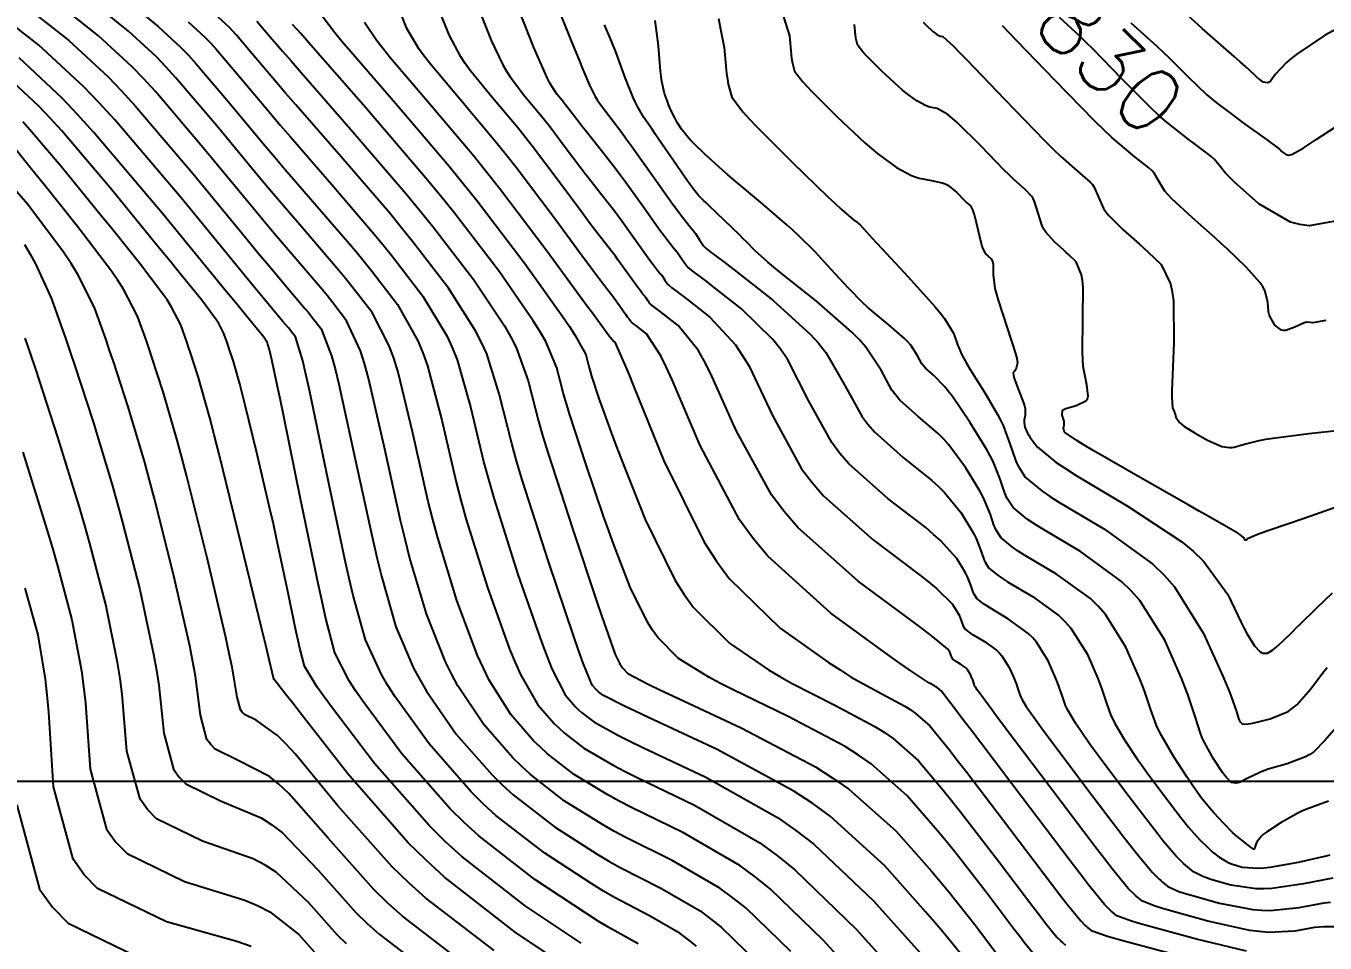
# Model space of a CAD drawing. Header units: metres. Extents: x 837117 to 838479, y 1189012 to 1191015.
# Drawn here: x 838045.2 to 838122.7, y 1189044.2 to 1189099 of the extents above; entities that cross this region are included whole.
import ezdxf

# ---------------------------------------------------------------- set-up
doc = ezdxf.new("R2010")
doc.units = ezdxf.units.M
doc.header["$LTSCALE"] = 0.3
for name, color, linetype in [('COTAS 10', 1, 'Continuous'), ('COTAS INT', 252, 'Continuous'), ('MARCO IMP', 130, 'Continuous')]:
    doc.layers.add(name, color=color, linetype=linetype)
doc.styles.get("Standard").update_dxf_attribs({"font": 'simplex.shx'})

msp = doc.modelspace()

# ---------------------------------------------------------------- linework, layer by layer
at = {"layer": 'COTAS 10'}
for points in [[(838095.382, 1189041.51), (838092.749, 1189044.392), (838089.578, 1189047.469), (838088.677, 1189048.193), (838087.766, 1189048.862), (838084.392, 1189050.814), (838081.299, 1189052.316), (838080.566, 1189052.7), (838079.886, 1189053.07), (838077.872, 1189054.295), (838076.278, 1189055.534), (838075.862, 1189055.914), (838075.457, 1189056.309), (838074.088, 1189057.872), (838072.808, 1189059.928), (838072.459, 1189060.635), (838072.113, 1189061.401), (838070.883, 1189064.666), (838069.741, 1189068.423), (838069.451, 1189069.5), (838069.171, 1189070.592), (838068.255, 1189074.666), (838067.367, 1189078.311), (838067.106, 1189079.132), (838066.838, 1189079.871), (838065.815, 1189081.86), (838064.616, 1189083.419), (838064.237, 1189083.888), (838063.838, 1189084.372), (838062.227, 1189086.254), (838060.295, 1189088.497), (838059.694, 1189089.21), (838059.064, 1189089.962), (838056.548, 1189093.009), (838054.094, 1189095.886), (838053.503, 1189096.531), (838052.951, 1189097.111), (838051.274, 1189098.656), (838049.646, 1189099.961)], [(838072.189, 1189099.95), (838072.951, 1189098.062), (838073.629, 1189096.636), (838073.837, 1189096.273), (838074.055, 1189095.925), (838074.918, 1189094.783), (838075.851, 1189093.678), (838076.113, 1189093.352), (838076.377, 1189093.018), (838077.343, 1189091.739), (838078.271, 1189090.49), (838078.511, 1189090.174), (838078.743, 1189089.871), (838079.52, 1189088.887), (838080.276, 1189087.92), (838080.495, 1189087.629), (838080.718, 1189087.327), (838081.56, 1189086.151), (838082.294, 1189085.115), (838082.449, 1189084.902), (838082.582, 1189084.721), (838082.891, 1189084.332), (838083.056, 1189084.14), (838083.099, 1189084.083), (838083.141, 1189084.025), (838083.282, 1189083.8), (838083.429, 1189083.586), (838083.474, 1189083.534), (838083.52, 1189083.485), (838083.705, 1189083.337), (838084.172, 1189082.992), (838084.397, 1189082.819), (838084.663, 1189082.613), (838085.969, 1189081.588), (838087.502, 1189079.931), (838087.911, 1189079.326), (838088.312, 1189078.658), (838089.708, 1189075.717), (838091.452, 1189072.538), (838092.073, 1189071.72), (838092.755, 1189070.928), (838095.717, 1189068.295), (838098.482, 1189066.215), (838099.039, 1189065.772), (838099.505, 1189065.388), (838100.438, 1189064.483), (838100.727, 1189064.009), (838100.789, 1189063.897), (838100.842, 1189063.794), (838100.964, 1189063.489), (838101.041, 1189063.26), (838101.065, 1189063.205), (838101.09, 1189063.152), (838101.191, 1189062.992), (838101.438, 1189062.791), (838101.554, 1189062.712), (838101.692, 1189062.624), (838102.367, 1189062.223), (838103.087, 1189061.702), (838103.253, 1189061.539), (838103.406, 1189061.366), (838103.84, 1189060.673), (838104.13, 1189060.013), (838104.191, 1189059.862), (838104.244, 1189059.725), (838104.369, 1189059.342), (838104.487, 1189059.011), (838104.536, 1189058.906), (838104.593, 1189058.795), (838104.856, 1189058.348), (838105.607, 1189057.292), (838105.972, 1189056.797), (838106.404, 1189056.215), (838108.529, 1189053.384), (838110.678, 1189050.56), (838111.126, 1189049.983), (838111.51, 1189049.494), (838112.364, 1189048.467), (838112.774, 1189048.061), (838112.879, 1189047.965), (838112.979, 1189047.875), (838113.31, 1189047.607), (838113.966, 1189047.318), (838114.272, 1189047.215), (838114.631, 1189047.102), (838116.379, 1189046.61), (838118.386, 1189046.233), (838118.91, 1189046.192), (838119.419, 1189046.178), (838121.14, 1189046.358), (838122.637, 1189046.626), (838123.006, 1189046.668)], [(838086.494, 1189099.41), (838086.638, 1189098.681), (838086.835, 1189097.682), (838086.977, 1189096.122), (838087.024, 1189095.781), (838087.073, 1189095.479), (838087.279, 1189094.714), (838087.968, 1189093.81), (838088.323, 1189093.419), (838088.749, 1189092.969), (838090.879, 1189090.837), (838093.019, 1189088.773), (838093.45, 1189088.364), (838093.812, 1189088.027), (838094.539, 1189087.397), (838094.795, 1189087.217), (838094.861, 1189087.163), (838094.924, 1189087.107), (838095.133, 1189086.888), (838095.662, 1189086.302), (838095.927, 1189086.014), (838096.244, 1189085.672), (838097.817, 1189083.982), (838099.392, 1189082.222), (838099.71, 1189081.837), (838099.977, 1189081.495), (838100.513, 1189080.625), (838100.709, 1189080.08), (838100.761, 1189079.942), (838100.812, 1189079.81), (838100.988, 1189079.381), (838101.301, 1189078.794), (838101.439, 1189078.561), (838101.6, 1189078.299), (838102.363, 1189077.1), (838103.148, 1189075.78), (838103.322, 1189075.441), (838103.476, 1189075.114), (838103.878, 1189074.029), (838104.187, 1189073.109), (838104.283, 1189072.886), (838104.385, 1189072.676), (838104.79, 1189072.033), (838105.78, 1189071.221), (838106.25, 1189070.906), (838106.805, 1189070.55), (838109.516, 1189068.938), (838112.411, 1189066.846), (838113.082, 1189066.187), (838113.696, 1189065.494), (838115.442, 1189062.707), (838116.577, 1189060.169), (838116.806, 1189059.634), (838116.998, 1189059.172), (838117.384, 1189058.108), (838117.528, 1189057.624), (838117.568, 1189057.527), (838117.608, 1189057.447), (838117.752, 1189057.291), (838118.094, 1189057.309), (838118.258, 1189057.338), (838118.452, 1189057.377), (838119.406, 1189057.604), (838120.479, 1189058.058), (838120.748, 1189058.241), (838121.006, 1189058.447), (838121.837, 1189059.398), (838122.597, 1189060.422), (838122.809, 1189060.674)], [(838123.854, 1189087.415), (838121.74, 1189087.041), (838121.18, 1189087.106), (838120.631, 1189087.244), (838118.741, 1189088.353), (838117.271, 1189089.67), (838116.987, 1189089.941), (838116.755, 1189090.17), (838116.363, 1189090.656), (838116.065, 1189091.017), (838115.893, 1189091.167), (838115.683, 1189091.339), (838114.71, 1189092.062), (838114.603, 1189092.14), (838113.169, 1189093.278), (838112.736, 1189093.663), (838112.288, 1189094.078), (838110.538, 1189095.826), (838108.846, 1189097.568), (838108.434, 1189097.979), (838108.046, 1189098.359), (838106.849, 1189099.472)], [(838105.27, 1189043.609), (838104.735, 1189044.275), (838104.463, 1189044.626), (838104.138, 1189045.051), (838102.516, 1189047.189), (838100.587, 1189049.671), (838100.067, 1189050.313), (838099.554, 1189050.934), (838097.752, 1189053.014), (838095.591, 1189054.927), (838094.851, 1189055.444), (838094.049, 1189055.954), (838090.643, 1189057.752), (838087.325, 1189059.355), (838086.579, 1189059.744), (838085.909, 1189060.108), (838084.113, 1189061.222), (838082.875, 1189062.458), (838082.556, 1189062.898), (838082.248, 1189063.381), (838081.222, 1189065.479), (838080.233, 1189068.051), (838079.948, 1189068.833), (838079.657, 1189069.644), (838078.568, 1189072.825), (838077.622, 1189075.76), (838077.422, 1189076.416), (838077.249, 1189077.005), (838076.847, 1189078.568), (838076.183, 1189080.128), (838075.844, 1189080.715), (838075.439, 1189081.369), (838073.416, 1189084.291), (838070.674, 1189087.861), (838069.816, 1189088.924), (838068.914, 1189090.02), (838065.298, 1189094.245), (838062.161, 1189097.819), (838061.561, 1189098.504), (838061.078, 1189099.057)], [(838078.288, 1189044.218), (838074.949, 1189046.457), (838071.165, 1189049.399), (838070.178, 1189050.3), (838069.217, 1189051.24), (838065.968, 1189054.949), (838063.453, 1189058.247), (838062.956, 1189058.928), (838062.546, 1189059.509), (838061.783, 1189060.765), (838061.506, 1189061.826), (838061.402, 1189062.284), (838061.285, 1189062.813), (838060.765, 1189065.312), (838060.121, 1189068.368), (838059.926, 1189069.248), (838059.725, 1189070.141), (838058.94, 1189073.488), (838058.22, 1189076.417), (838058.06, 1189077.047), (838057.917, 1189077.599), (838057.54, 1189078.94), (838057.292, 1189079.701), (838057.229, 1189079.887), (838057.169, 1189080.063), (838056.976, 1189080.609), (838056.665, 1189081.203), (838056.532, 1189081.409), (838056.378, 1189081.633), (838055.65, 1189082.592), (838054.303, 1189084.256), (838053.759, 1189084.925), (838053.14, 1189085.684), (838050.286, 1189089.178), (838047.303, 1189092.694), (838046.603, 1189093.468), (838045.958, 1189094.154), (838044.082, 1189095.91)], [(838064.289, 1189044.196), (838063.758, 1189044.705), (838062.026, 1189046.655), (838060.089, 1189048.458), (838059.429, 1189048.873), (838058.716, 1189049.252), (838055.691, 1189050.321), (838052.948, 1189051.65), (838052.412, 1189052.194), (838051.972, 1189052.815), (838051.19, 1189055.691), (838050.904, 1189059.084), (838050.778, 1189060.03), (838050.631, 1189060.979), (838049.928, 1189064.429), (838048.981, 1189068.073), (838048.68, 1189069.144), (838048.362, 1189070.242), (838047.074, 1189074.429), (838045.768, 1189078.429), (838045.439, 1189079.408), (838045.125, 1189080.331)]]:
    msp.add_lwpolyline(points, dxfattribs=at)
at = {"layer": 'COTAS INT'}
for points in [[(838051.611, 1189100.102), (838053.062, 1189098.931), (838054.395, 1189097.703), (838054.835, 1189097.242), (838055.305, 1189096.729), (838057.255, 1189094.442), (838059.415, 1189091.838), (838060.016, 1189091.125), (838060.619, 1189090.417), (838062.809, 1189087.889), (838064.841, 1189085.515), (838065.345, 1189084.904), (838065.823, 1189084.313), (838067.335, 1189082.346), (838068.558, 1189080.17), (838068.853, 1189079.448), (838069.13, 1189078.674), (838069.973, 1189075.447), (838070.83, 1189071.744), (838071.116, 1189070.67), (838071.422, 1189069.575), (838072.702, 1189065.447), (838074.026, 1189061.78), (838074.359, 1189060.976), (838074.679, 1189060.264), (838075.712, 1189058.457), (838076.705, 1189057.323), (838076.999, 1189057.036), (838077.3, 1189056.761), (838078.457, 1189055.862), (838080.205, 1189054.841), (838080.88, 1189054.488), (838081.638, 1189054.105), (838085.064, 1189052.469), (838088.954, 1189050.218), (838090.005, 1189049.447), (838091.044, 1189048.612), (838094.699, 1189045.064), (838097.609, 1189041.849)], [(838076.827, 1189100.234), (838077.676, 1189098.124), (838078.211, 1189096.816), (838078.336, 1189096.511), (838078.452, 1189096.231), (838078.79, 1189095.423), (838079.132, 1189094.752), (838079.251, 1189094.558), (838079.381, 1189094.36), (838079.937, 1189093.613), (838080.716, 1189092.596), (838080.987, 1189092.227), (838081.282, 1189091.82), (838082.547, 1189090.037), (838083.743, 1189088.347), (838083.996, 1189088), (838084.214, 1189087.704), (838084.718, 1189087.069), (838084.987, 1189086.756), (838085.057, 1189086.663), (838085.125, 1189086.568), (838085.357, 1189086.201), (838085.596, 1189085.851), (838085.669, 1189085.767), (838085.745, 1189085.688), (838086.046, 1189085.446), (838086.808, 1189084.883), (838087.175, 1189084.601), (838087.609, 1189084.264), (838089.741, 1189082.591), (838091.964, 1189080.578), (838092.456, 1189080.026), (838092.893, 1189079.477), (838094.028, 1189077.515), (838095.04, 1189075.67), (838095.4, 1189075.195), (838095.796, 1189074.736), (838097.515, 1189073.208), (838099.228, 1189071.833), (838099.62, 1189071.47), (838099.977, 1189071.115), (838100.967, 1189069.899), (838101.607, 1189068.855), (838101.742, 1189068.607), (838101.859, 1189068.379), (838102.13, 1189067.705), (838102.299, 1189067.2), (838102.352, 1189067.077), (838102.408, 1189066.962), (838102.631, 1189066.609), (838103.175, 1189066.163), (838103.433, 1189065.989), (838103.738, 1189065.794), (838105.226, 1189064.909), (838106.816, 1189063.76), (838107.185, 1189063.398), (838107.522, 1189063.018), (838108.481, 1189061.487), (838109.12, 1189060.03), (838109.255, 1189059.696), (838109.373, 1189059.392), (838109.648, 1189058.547), (838109.91, 1189057.816), (838110.018, 1189057.584), (838110.143, 1189057.34), (838110.724, 1189056.351), (838111.498, 1189055.193), (838111.744, 1189054.842), (838112.004, 1189054.477), (838113.057, 1189053.049), (838114.081, 1189051.723), (838114.322, 1189051.422), (838114.546, 1189051.15), (838115.201, 1189050.41), (838115.706, 1189049.911), (838115.834, 1189049.793), (838115.958, 1189049.682), (838116.364, 1189049.353), (838116.803, 1189049.095), (838116.948, 1189049.03), (838117.102, 1189048.967), (838117.742, 1189048.763), (838118.687, 1189048.696), (838119.033, 1189048.72), (838119.417, 1189048.763), (838121.109, 1189049.069), (838122.666, 1189049.421), (838122.965, 1189049.492)], [(838125.152, 1189099.741), (838122.662, 1189098.392), (838121.011, 1189097.272), (838120.669, 1189097.011), (838120.376, 1189096.772), (838119.733, 1189096.083), (838119.427, 1189095.677), (838119.347, 1189095.614), (838119.268, 1189095.574), (838119.002, 1189095.611), (838118.771, 1189095.784), (838118.715, 1189095.829), (838118.663, 1189095.873), (838118.503, 1189096.024), (838117.937, 1189096.54), (838117.629, 1189096.814), (838117.255, 1189097.146), (838115.358, 1189098.817), (838113.354, 1189100.638)], [(838085.181, 1189044.04), (838084.694, 1189044.432), (838084.201, 1189044.794), (838082.376, 1189045.85), (838080.284, 1189046.947), (838079.623, 1189047.335), (838078.927, 1189047.759), (838076.118, 1189049.592), (838073.21, 1189051.853), (838072.452, 1189052.546), (838071.713, 1189053.268), (838069.216, 1189056.118), (838067.195, 1189058.92), (838066.757, 1189059.611), (838066.373, 1189060.266), (838065.423, 1189062.325), (838064.699, 1189064.967), (838064.456, 1189065.988), (838064.195, 1189067.135), (838063.099, 1189072.325), (838062.077, 1189077.221), (838061.862, 1189078.182), (838061.677, 1189078.972), (838061.254, 1189080.401), (838060.996, 1189080.738), (838060.914, 1189080.839), (838060.828, 1189080.943), (838060.48, 1189081.349), (838059.323, 1189082.738), (838058.727, 1189083.463), (838058.01, 1189084.335), (838054.426, 1189088.711), (838050.464, 1189093.357), (838049.51, 1189094.399), (838048.617, 1189095.334), (838045.91, 1189097.83), (838043.998, 1189099.33)], [(838045.88, 1189099.541), (838047.698, 1189098.105), (838050.062, 1189095.926), (838050.841, 1189095.109), (838051.674, 1189094.2), (838055.133, 1189090.144), (838058.361, 1189086.21), (838059.049, 1189085.378), (838059.647, 1189084.658), (838061.062, 1189082.984), (838061.831, 1189082.086), (838062.022, 1189081.855), (838062.202, 1189081.632), (838062.774, 1189080.887), (838063.397, 1189079.271), (838063.61, 1189078.498), (838063.84, 1189077.584), (838064.818, 1189073.106), (838065.854, 1189068.287), (838066.121, 1189067.159), (838066.38, 1189066.119), (838067.243, 1189063.106), (838068.286, 1189060.644), (838068.658, 1189059.952), (838069.066, 1189059.256), (838070.84, 1189056.703), (838072.961, 1189054.282), (838073.588, 1189053.668), (838074.233, 1189053.08), (838076.703, 1189051.16), (838079.247, 1189049.529), (838079.938, 1189049.123), (838080.623, 1189048.737), (838083.048, 1189047.505), (838085.389, 1189046.15), (838086.021, 1189045.686), (838086.647, 1189045.183), (838088.847, 1189043.048)], [(838090.798, 1189043.72), (838088.112, 1189046.326), (838087.349, 1189046.94), (838086.577, 1189047.506), (838083.72, 1189049.16), (838080.961, 1189050.526), (838080.252, 1189050.911), (838079.566, 1189051.3), (838077.287, 1189052.727), (838075.255, 1189054.307), (838074.725, 1189054.791), (838074.209, 1189055.296), (838072.464, 1189057.287), (838070.937, 1189059.592), (838070.558, 1189060.293), (838070.199, 1189061.023), (838069.063, 1189063.886), (838068.06, 1189067.271), (838067.786, 1189068.329), (838067.513, 1189069.44), (838066.536, 1189073.886), (838065.604, 1189077.947), (838065.358, 1189078.815), (838065.117, 1189079.571), (838064.295, 1189081.373), (838063.409, 1189082.525), (838063.129, 1189082.871), (838062.834, 1189083.229), (838061.644, 1189084.619), (838059.971, 1189086.577), (838059.371, 1189087.294), (838058.712, 1189088.086), (838055.841, 1189091.576), (838052.884, 1189095.043), (838052.172, 1189095.82), (838051.506, 1189096.518), (838049.486, 1189098.381), (838047.763, 1189099.751)], [(838101.162, 1189043.319), (838099.879, 1189044.898), (838099.392, 1189045.468), (838098.848, 1189046.095), (838096.408, 1189048.837), (838093.163, 1189051.797), (838092.112, 1189052.562), (838090.995, 1189053.303), (838086.408, 1189055.779), (838082.315, 1189057.684), (838081.508, 1189058.065), (838080.844, 1189058.382), (838079.626, 1189058.997), (838079.346, 1189059.215), (838079.272, 1189059.282), (838079.201, 1189059.351), (838078.961, 1189059.626), (838078.42, 1189060.936), (838078.16, 1189061.658), (838077.853, 1189062.537), (838076.342, 1189067.007), (838074.784, 1189071.88), (838074.445, 1189073.011), (838074.148, 1189074.048), (838073.41, 1189077.007), (838072.656, 1189079.401), (838072.349, 1189080.081), (838071.998, 1189080.769), (838070.375, 1189083.318), (838068.236, 1189086.101), (838067.56, 1189086.937), (838066.848, 1189087.802), (838063.973, 1189091.158), (838061.267, 1189094.256), (838060.661, 1189094.957), (838060.117, 1189095.589), (838058.67, 1189097.307), (838057.725, 1189098.415), (838057.497, 1189098.664), (838057.284, 1189098.887), (838056.638, 1189099.482)], [(838062.833, 1189099.576), (838063.588, 1189098.573), (838064.017, 1189098.058), (838064.54, 1189097.44), (838067.222, 1189094.353), (838070.414, 1189090.598), (838071.259, 1189089.559), (838072.087, 1189088.521), (838074.936, 1189084.777), (838077.159, 1189081.668), (838077.592, 1189081.031), (838077.946, 1189080.491), (838078.565, 1189079.348), (838078.748, 1189078.637), (838078.827, 1189078.369), (838078.918, 1189078.071), (838079.348, 1189076.735), (838080.084, 1189074.692), (838080.367, 1189073.947), (838080.685, 1189073.125), (838082.121, 1189069.508), (838083.901, 1189065.866), (838084.436, 1189065.029), (838084.989, 1189064.265), (838087.137, 1189062.121), (838089.483, 1189060.544), (838090.16, 1189060.136), (838090.85, 1189059.742), (838093.44, 1189058.424), (838095.828, 1189057.164), (838096.39, 1189056.806), (838096.909, 1189056.444), (838098.424, 1189055.103), (838099.906, 1189053.354), (838100.404, 1189052.735), (838100.941, 1189052.058), (838103.194, 1189049.124), (838105.251, 1189046.41), (838105.664, 1189045.872), (838106.009, 1189045.425), (838106.689, 1189044.581), (838106.911, 1189044.361), (838106.968, 1189044.309), (838107.022, 1189044.261), (838107.201, 1189044.116)], [(838118.004, 1189043.752), (838115.017, 1189044.458), (838112.161, 1189045.237), (838111.595, 1189045.4), (838111.128, 1189045.541), (838110.255, 1189045.861), (838110.001, 1189046.068), (838109.923, 1189046.137), (838109.843, 1189046.211), (838109.526, 1189046.524), (838108.558, 1189047.726), (838108.067, 1189048.362), (838107.479, 1189049.13), (838104.548, 1189052.994), (838101.648, 1189056.83), (838101.079, 1189057.58), (838100.612, 1189058.193), (838099.768, 1189059.279), (838099.545, 1189059.477), (838099.469, 1189059.53), (838099.386, 1189059.583), (838099.035, 1189059.768), (838097.899, 1189060.515), (838097.322, 1189060.922), (838096.631, 1189061.415), (838093.186, 1189063.919), (838089.442, 1189067.32), (838088.563, 1189068.379), (838087.751, 1189069.488), (838085.388, 1189073.919), (838083.732, 1189077.839), (838083.365, 1189078.626), (838083.04, 1189079.284), (838082.197, 1189080.584), (838081.716, 1189080.962), (838081.618, 1189081.038), (838081.536, 1189081.101), (838081.364, 1189081.228), (838081.296, 1189081.283), (838081.279, 1189081.301), (838081.262, 1189081.32), (838081.208, 1189081.399), (838081.156, 1189081.481), (838081.141, 1189081.503), (838081.125, 1189081.524), (838081.064, 1189081.594), (838080.951, 1189081.738), (838080.901, 1189081.804), (838080.844, 1189081.883), (838080.574, 1189082.264), (838080.264, 1189082.697), (838080.182, 1189082.808), (838080.101, 1189082.915), (838079.823, 1189083.271), (838079.17, 1189084.136), (838078.852, 1189084.564), (838078.476, 1189085.074), (838076.624, 1189087.596), (838074.411, 1189090.524), (838073.807, 1189091.29), (838073.207, 1189092.036), (838071.07, 1189094.568), (838069.298, 1189096.683), (838068.927, 1189097.166), (838068.608, 1189097.604), (838067.892, 1189098.819), (838067.428, 1189099.97)], [(838123.455, 1189045.193), (838122.608, 1189045.206), (838122.337, 1189045.185), (838122.051, 1189045.152), (838120.886, 1189044.944), (838119.32, 1189044.864), (838118.78, 1189044.913), (838118.195, 1189044.992), (838115.698, 1189045.534), (838113.396, 1189046.169), (838112.934, 1189046.308), (838112.547, 1189046.43), (838111.783, 1189046.734), (838111.49, 1189046.971), (838111.401, 1189047.051), (838111.308, 1189047.136), (838110.945, 1189047.495), (838109.992, 1189048.666), (838109.528, 1189049.263), (838108.977, 1189049.979), (838106.265, 1189053.552), (838103.604, 1189057.084), (838103.086, 1189057.775), (838102.662, 1189058.341), (838101.922, 1189059.346), (838101.818, 1189059.523), (838101.795, 1189059.567), (838101.776, 1189059.609), (838101.729, 1189059.74), (838101.68, 1189059.891), (838101.659, 1189059.945), (838101.634, 1189060.005), (838101.52, 1189060.266), (838101.348, 1189060.541), (838101.288, 1189060.609), (838101.222, 1189060.674), (838100.937, 1189060.88), (838100.67, 1189061.038), (838100.615, 1189061.073), (838100.569, 1189061.104), (838100.471, 1189061.184), (838100.432, 1189061.248), (838100.422, 1189061.268), (838100.412, 1189061.29), (838100.382, 1189061.381), (838100.333, 1189061.502), (838100.312, 1189061.543), (838100.288, 1189061.587), (838100.173, 1189061.774), (838099.27, 1189062.524), (838098.748, 1189062.923), (838098.108, 1189063.405), (838094.818, 1189065.838), (838091.234, 1189069.025), (838090.41, 1189069.982), (838089.658, 1189070.972), (838087.548, 1189074.818), (838086.022, 1189078.248), (838085.638, 1189078.976), (838085.271, 1189079.608), (838084.083, 1189081.086), (838083.19, 1189081.787), (838083.008, 1189081.928), (838082.854, 1189082.047), (838082.534, 1189082.283), (838082.408, 1189082.384), (838082.376, 1189082.417), (838082.345, 1189082.453), (838082.245, 1189082.599), (838082.148, 1189082.753), (838082.12, 1189082.793), (838082.09, 1189082.832), (838081.978, 1189082.963), (838081.767, 1189083.229), (838081.675, 1189083.353), (838081.569, 1189083.499), (838081.067, 1189084.207), (838080.491, 1189085.012), (838080.338, 1189085.218), (838080.189, 1189085.418), (838079.672, 1189086.079), (838078.956, 1189087.004), (838078.682, 1189087.369), (838078.374, 1189087.782), (838076.983, 1189089.668), (838075.394, 1189091.771), (838074.96, 1189092.321), (838074.529, 1189092.857), (838072.994, 1189094.676), (838071.676, 1189096.304), (838071.382, 1189096.719), (838071.119, 1189097.12), (838070.421, 1189098.44), (838069.809, 1189099.96)], [(838123.144, 1189048.109), (838121.393, 1189047.773), (838119.517, 1189047.492), (838119.039, 1189047.471), (838118.578, 1189047.474), (838117.061, 1189047.687), (838115.867, 1189048.035), (838115.61, 1189048.122), (838115.385, 1189048.207), (838114.837, 1189048.48), (838114.469, 1189048.779), (838114.357, 1189048.879), (838114.24, 1189048.986), (838113.782, 1189049.438), (838113.028, 1189050.322), (838112.724, 1189050.703), (838112.38, 1189051.142), (838110.793, 1189053.217), (838109.204, 1189055.346), (838108.858, 1189055.819), (838108.553, 1189056.242), (838107.79, 1189057.349), (838107.368, 1189058.068), (838107.277, 1189058.245), (838107.198, 1189058.413), (838107.009, 1189058.945), (838106.809, 1189059.558), (838106.723, 1189059.779), (838106.625, 1189060.021), (838106.161, 1189061.08), (838105.464, 1189062.192), (838105.219, 1189062.468), (838104.951, 1189062.731), (838103.797, 1189063.566), (838102.715, 1189064.209), (838102.494, 1189064.351), (838102.306, 1189064.477), (838101.911, 1189064.801), (838101.749, 1189065.057), (838101.709, 1189065.141), (838101.67, 1189065.23), (838101.547, 1189065.597), (838101.35, 1189066.086), (838101.265, 1189066.252), (838101.167, 1189066.432), (838100.703, 1189067.191), (838099.741, 1189068.252), (838099.33, 1189068.621), (838098.855, 1189069.024), (838096.616, 1189070.751), (838094.275, 1189072.832), (838093.737, 1189073.457), (838093.246, 1189074.104), (838091.868, 1189076.616), (838090.603, 1189079.068), (838090.183, 1189079.676), (838089.733, 1189080.255), (838087.855, 1189082.09), (838086.136, 1189083.438), (838085.786, 1189083.71), (838085.49, 1189083.938), (838084.876, 1189084.392), (838084.633, 1189084.587), (838084.571, 1189084.65), (838084.512, 1189084.718), (838084.319, 1189085), (838084.133, 1189085.296), (838084.078, 1189085.373), (838084.021, 1189085.448), (838083.805, 1189085.7), (838083.398, 1189086.212), (838083.222, 1189086.451), (838083.019, 1189086.731), (838082.053, 1189088.094), (838080.945, 1189089.642), (838080.651, 1189090.039), (838080.363, 1189090.423), (838079.368, 1189091.695), (838078.53, 1189092.739), (838078.34, 1189092.979), (838078.169, 1189093.198), (838077.702, 1189093.811), (838077.359, 1189094.264), (838077.266, 1189094.383), (838077.173, 1189094.499), (838076.842, 1189094.891), (838076.434, 1189095.546), (838076.293, 1189095.827), (838076.139, 1189096.151), (838075.48, 1189097.683), (838074.57, 1189099.941)], [(838090.263, 1189099.821), (838090.718, 1189098.366), (838090.819, 1189097.266), (838090.851, 1189097.026), (838090.886, 1189096.812), (838091.031, 1189096.273), (838091.517, 1189095.636), (838091.768, 1189095.361), (838092.068, 1189095.043), (838093.57, 1189093.54), (838095.225, 1189091.994), (838095.623, 1189091.648), (838095.993, 1189091.339), (838097.111, 1189090.522), (838098.005, 1189090.048), (838098.235, 1189089.954), (838098.456, 1189089.878), (838099.192, 1189089.738), (838099.842, 1189089.609), (838100.009, 1189089.539), (838100.171, 1189089.454), (838100.709, 1189089.023), (838101.139, 1189088.58), (838101.232, 1189088.488), (838101.315, 1189088.408), (838101.519, 1189088.23), (838101.667, 1189087.958), (838101.713, 1189087.819), (838101.762, 1189087.652), (838101.958, 1189086.823), (838102.158, 1189085.985), (838102.21, 1189085.814), (838102.261, 1189085.668), (838102.429, 1189085.36), (838102.578, 1189085.228), (838102.616, 1189085.193), (838102.653, 1189085.159), (838102.774, 1189085.044), (838102.858, 1189084.838), (838102.872, 1189084.748), (838102.881, 1189084.642), (838102.879, 1189084.14), (838102.99, 1189083.287), (838103.071, 1189082.961), (838103.173, 1189082.595), (838103.721, 1189080.949), (838104.219, 1189079.409), (838104.289, 1189079.111), (838104.329, 1189078.868), (838104.231, 1189078.454), (838104.079, 1189078.237), (838104.085, 1189078.119), (838104.112, 1189077.975), (838104.386, 1189077.243), (838104.698, 1189076.466), (838104.749, 1189076.294), (838104.786, 1189076.14), (838104.79, 1189075.738), (838104.729, 1189075.457), (838104.724, 1189075.378), (838104.725, 1189075.3), (838104.769, 1189075.017), (838104.93, 1189074.664), (838105.004, 1189074.542), (838105.091, 1189074.409), (838105.51, 1189073.841), (838106.649, 1189072.907), (838107.19, 1189072.544), (838107.828, 1189072.136), (838110.946, 1189070.282), (838114.142, 1189068.168), (838114.829, 1189067.595), (838115.431, 1189067.028), (838116.888, 1189065.027), (838117.678, 1189063.362), (838117.858, 1189063.006), (838118.022, 1189062.697), (838118.474, 1189061.962), (838118.803, 1189061.632), (838118.888, 1189061.578), (838118.971, 1189061.54), (838119.25, 1189061.537), (838119.551, 1189061.71), (838119.648, 1189061.782), (838119.751, 1189061.865), (838120.172, 1189062.254), (838120.759, 1189062.833), (838120.966, 1189063.036), (838121.193, 1189063.258), (838122.177, 1189064.211), (838123.136, 1189065.132)], [(838054.85, 1189099.207), (838055.84, 1189098.295), (838056.166, 1189097.953), (838056.515, 1189097.572), (838057.963, 1189095.874), (838059.766, 1189093.713), (838060.338, 1189093.041), (838060.943, 1189092.336), (838063.391, 1189089.524), (838065.844, 1189086.658), (838066.452, 1189085.921), (838067.029, 1189085.207), (838068.855, 1189082.832), (838070.278, 1189080.47), (838070.601, 1189079.765), (838070.893, 1189079.038), (838071.691, 1189076.227), (838072.489, 1189072.896), (838072.781, 1189071.841), (838073.103, 1189070.728), (838074.522, 1189066.227), (838075.939, 1189062.158), (838076.26, 1189061.317), (838076.549, 1189060.6), (838077.336, 1189059.041), (838077.953, 1189058.337), (838078.136, 1189058.159), (838078.323, 1189057.988), (838079.041, 1189057.429), (838080.525, 1189056.611), (838081.194, 1189056.277), (838081.976, 1189055.895), (838085.736, 1189054.124), (838090.002, 1189051.729), (838091.104, 1189050.954), (838092.171, 1189050.13), (838095.736, 1189046.749), (838098.496, 1189043.675)], [(838058.935, 1189099.258), (838059.378, 1189098.739), (838060.468, 1189097.465), (838060.983, 1189096.872), (838061.591, 1189096.176), (838064.555, 1189092.793), (838067.851, 1189088.945), (838068.668, 1189087.954), (838069.443, 1189086.995), (838071.896, 1189083.804), (838073.718, 1189081.069), (838074.096, 1189080.398), (838074.419, 1189079.764), (838075.128, 1189077.788), (838075.749, 1189075.373), (838076.017, 1189074.463), (838076.326, 1189073.449), (838077.788, 1189068.915), (838079.231, 1189064.596), (838079.528, 1189063.718), (838079.781, 1189062.978), (838080.324, 1189061.45), (838080.595, 1189060.895), (838080.677, 1189060.767), (838080.761, 1189060.651), (838081.089, 1189060.324), (838082.335, 1189059.672), (838082.999, 1189059.351), (838083.8, 1189058.969), (838087.845, 1189057.08), (838092.27, 1189054.745), (838093.311, 1189054.081), (838094.273, 1189053.41), (838097.08, 1189050.926), (838099.201, 1189048.515), (838099.73, 1189047.89), (838100.233, 1189047.285), (838101.839, 1189045.254), (838103.024, 1189043.691)], [(838065.362, 1189099.197), (838066.098, 1189098.089), (838066.472, 1189097.612), (838066.919, 1189097.061), (838069.146, 1189094.46), (838071.885, 1189091.215), (838072.654, 1189090.259), (838073.428, 1189089.278), (838076.265, 1189085.524), (838078.578, 1189082.365), (838079.023, 1189081.759), (838079.383, 1189081.268), (838079.975, 1189080.463), (838080.014, 1189080.413), (838080.026, 1189080.398), (838080.037, 1189080.382), (838080.081, 1189080.321), (838080.12, 1189080.267), (838080.128, 1189080.256), (838080.135, 1189080.246), (838080.159, 1189080.216), (838080.162, 1189080.213), (838080.164, 1189080.21), (838080.171, 1189080.198), (838080.179, 1189080.187), (838080.181, 1189080.184), (838080.184, 1189080.182), (838080.193, 1189080.174), (838080.229, 1189080.147), (838080.243, 1189080.136), (838080.311, 1189080.083), (838080.808, 1189078.96), (838081.093, 1189078.276), (838081.441, 1189077.429), (838083.228, 1189073.02), (838085.631, 1189068.161), (838086.368, 1189067.03), (838087.135, 1189065.993), (838090.162, 1189063.02), (838093.057, 1189060.979), (838093.741, 1189060.529), (838094.374, 1189060.128), (838096.237, 1189059.096), (838097.607, 1189058.373), (838097.929, 1189058.168), (838098.227, 1189057.96), (838099.096, 1189057.191), (838100.259, 1189055.774), (838100.742, 1189055.157), (838101.294, 1189054.444), (838103.871, 1189051.059), (838106.365, 1189047.77), (838106.866, 1189047.117), (838107.284, 1189046.576), (838108.108, 1189045.552), (838108.377, 1189045.286), (838108.445, 1189045.223), (838108.511, 1189045.164), (838108.728, 1189044.988), (838109.709, 1189044.653), (838110.257, 1189044.493), (838110.925, 1189044.304), (838114.335, 1189043.382)], [(838122.898, 1189052.698), (838122.297, 1189052.477), (838121.542, 1189052.211), (838121.306, 1189052.105), (838121.059, 1189051.985), (838120.069, 1189051.435), (838119.195, 1189050.86), (838119.021, 1189050.724), (838118.876, 1189050.599), (838118.595, 1189050.231), (838118.52, 1189049.989), (838118.503, 1189049.942), (838118.489, 1189049.904), (838118.457, 1189049.842), (838118.44, 1189049.839), (838118.423, 1189049.839), (838118.337, 1189049.9), (838118.286, 1189049.937), (838118.222, 1189049.983), (838117.891, 1189050.226), (838117.447, 1189050.586), (838117.312, 1189050.707), (838117.172, 1189050.836), (838116.62, 1189051.381), (838116.063, 1189051.979), (838115.92, 1189052.142), (838115.782, 1189052.304), (838115.32, 1189052.881), (838114.803, 1189053.608), (838114.63, 1189053.864), (838114.443, 1189054.144), (838113.658, 1189055.353), (838112.918, 1189056.612), (838112.759, 1189056.923), (838112.621, 1189057.218), (838112.288, 1189058.149), (838111.938, 1189059.226), (838111.788, 1189059.613), (838111.615, 1189060.038), (838110.801, 1189061.893), (838109.58, 1189063.843), (838109.151, 1189064.328), (838108.681, 1189064.788), (838106.656, 1189066.252), (838104.76, 1189067.38), (838104.372, 1189067.628), (838104.043, 1189067.849), (838103.351, 1189068.417), (838103.067, 1189068.867), (838102.996, 1189069.013), (838102.929, 1189069.169), (838102.712, 1189069.813), (838102.367, 1189070.671), (838102.218, 1189070.962), (838102.046, 1189071.277), (838101.232, 1189072.608), (838100.213, 1189073.979), (838099.911, 1189074.319), (838099.602, 1189074.642), (838098.413, 1189075.664), (838097.316, 1189076.64), (838097.064, 1189076.933), (838096.834, 1189077.236), (838096.188, 1189078.413), (838095.291, 1189079.802), (838094.903, 1189080.238), (838094.455, 1189080.697), (838092.329, 1189082.54), (838090.231, 1189084.214), (838089.8, 1189084.567), (838089.434, 1189084.871), (838088.654, 1189085.567), (838088.157, 1189086.076), (838087.97, 1189086.262), (838087.761, 1189086.468), (838086.828, 1189087.373), (838085.939, 1189088.228), (838085.758, 1189088.402), (838085.605, 1189088.549), (838085.29, 1189088.854), (838084.987, 1189089.245), (838084.841, 1189089.447), (838084.67, 1189089.689), (838083.829, 1189090.9), (838082.938, 1189092.196), (838082.734, 1189092.491), (838082.549, 1189092.758), (838082.036, 1189093.496), (838081.632, 1189094.193), (838081.515, 1189094.435), (838081.395, 1189094.698), (838080.947, 1189095.826), (838080.52, 1189096.974), (838080.415, 1189097.25), (838080.314, 1189097.508), (838079.998, 1189098.289), (838079.746, 1189098.888), (838079.685, 1189099.031)], [(838123.51, 1189057.276), (838122.679, 1189056.313), (838122.019, 1189055.637), (838121.785, 1189055.48), (838121.529, 1189055.337), (838120.42, 1189054.93), (838119.3, 1189054.604), (838119.036, 1189054.512), (838118.793, 1189054.419), (838118.083, 1189054.076), (838117.579, 1189053.823), (838117.465, 1189053.787), (838117.363, 1189053.765), (838117.086, 1189053.809), (838116.801, 1189054.112), (838116.693, 1189054.253), (838116.573, 1189054.42), (838116.034, 1189055.229), (838115.486, 1189056.208), (838115.361, 1189056.481), (838115.247, 1189056.755), (838114.928, 1189057.752), (838114.502, 1189059.06), (838114.32, 1189059.529), (838114.11, 1189060.046), (838113.122, 1189062.3), (838111.638, 1189064.669), (838111.116, 1189065.257), (838110.546, 1189065.817), (838108.086, 1189067.595), (838105.783, 1189068.965), (838105.311, 1189069.267), (838104.912, 1189069.535), (838104.07, 1189070.225), (838103.726, 1189070.771), (838103.64, 1189070.95), (838103.558, 1189071.139), (838103.295, 1189071.921), (838102.876, 1189072.963), (838102.695, 1189073.317), (838102.486, 1189073.7), (838101.497, 1189075.316), (838100.449, 1189076.843), (838100.202, 1189077.168), (838099.975, 1189077.451), (838099.312, 1189078.121), (838098.837, 1189078.544), (838098.727, 1189078.671), (838098.628, 1189078.802), (838098.348, 1189079.312), (838097.959, 1189079.914), (838097.791, 1189080.103), (838097.596, 1189080.302), (838096.675, 1189081.101), (838095.637, 1189081.964), (838095.37, 1189082.203), (838095.111, 1189082.443), (838094.245, 1189083.31), (838093.444, 1189084.173), (838093.225, 1189084.411), (838093.007, 1189084.648), (838092.231, 1189085.499), (838091.268, 1189086.466), (838090.933, 1189086.776), (838090.567, 1189087.104), (838088.997, 1189088.444), (838087.417, 1189089.767), (838087.045, 1189090.086), (838086.701, 1189090.383), (838085.694, 1189091.284), (838084.978, 1189091.981), (838084.818, 1189092.15), (838084.673, 1189092.309), (838084.288, 1189092.797), (838084.029, 1189093.209), (838083.965, 1189093.32), (838083.903, 1189093.431), (838083.709, 1189093.819), (838083.535, 1189094.219), (838083.487, 1189094.338), (838083.439, 1189094.459), (838083.267, 1189094.924), (838083.107, 1189095.656), (838083.066, 1189095.945), (838083.027, 1189096.273), (838082.9, 1189097.772), (838082.705, 1189099.286)], [(838123.468, 1189070.294), (838121.372, 1189069.551), (838119.33, 1189068.851), (838118.934, 1189068.71), (838118.611, 1189068.591), (838118.058, 1189068.35), (838117.992, 1189068.282), (838117.977, 1189068.272), (838117.963, 1189068.267), (838117.924, 1189068.279), (838117.893, 1189068.324), (838117.885, 1189068.34), (838117.876, 1189068.356), (838117.842, 1189068.424), (838117.682, 1189068.561), (838117.593, 1189068.62), (838117.485, 1189068.689), (838116.934, 1189069.015), (838115.712, 1189069.711), (838115.181, 1189070.013), (838114.566, 1189070.362), (838111.651, 1189072.016), (838108.854, 1189073.626), (838108.314, 1189073.947), (838107.875, 1189074.214), (838107.138, 1189074.729), (838107.089, 1189074.889), (838107.084, 1189074.933), (838107.083, 1189074.976), (838107.109, 1189075.13), (838107.122, 1189075.315), (838107.112, 1189075.378), (838107.096, 1189075.446), (838106.989, 1189075.731), (838107.028, 1189076.015), (838107.105, 1189076.082), (838107.21, 1189076.143), (838107.827, 1189076.32), (838108.414, 1189076.596), (838108.501, 1189076.719), (838108.554, 1189076.862), (838108.473, 1189077.548), (838108.256, 1189078.648), (838108.225, 1189079.052), (838108.205, 1189079.499), (838108.238, 1189081.475), (838108.246, 1189083.372), (838108.211, 1189083.769), (838108.159, 1189084.112), (838107.84, 1189084.888), (838107.382, 1189085.324), (838107.243, 1189085.452), (838107.099, 1189085.583), (838106.537, 1189086.082), (838106.024, 1189086.659), (838105.912, 1189086.839), (838105.812, 1189087.027), (838105.559, 1189087.782), (838105.338, 1189088.494), (838105.258, 1189088.656), (838105.171, 1189088.803), (838104.79, 1189089.207), (838104.121, 1189089.791), (838103.852, 1189090.051), (838103.546, 1189090.354), (838102.139, 1189091.803), (838100.738, 1189093.195), (838100.437, 1189093.462), (838100.173, 1189093.678), (838099.53, 1189094.032), (838099.102, 1189094.113), (838098.973, 1189094.158), (838098.84, 1189094.212), (838098.32, 1189094.488), (838097.67, 1189094.963), (838097.454, 1189095.143), (838097.223, 1189095.344), (838096.26, 1189096.243), (838095.387, 1189097.117), (838095.212, 1189097.302), (838095.067, 1189097.462), (838094.784, 1189097.832), (838094.7, 1189098.146), (838094.679, 1189098.27), (838094.66, 1189098.41), (838094.602, 1189099.05)], [(838098.706, 1189099.191), (838098.951, 1189098.946), (838099.221, 1189098.694), (838099.286, 1189098.637), (838099.346, 1189098.587), (838099.529, 1189098.453), (838099.674, 1189098.376), (838099.712, 1189098.361), (838099.748, 1189098.348), (838099.868, 1189098.325), (838100.504, 1189097.748), (838100.865, 1189097.386), (838101.306, 1189096.937), (838103.569, 1189094.583), (838105.953, 1189092.128), (838106.471, 1189091.615), (838106.927, 1189091.174), (838108.061, 1189090.185), (838108.675, 1189089.648), (838108.803, 1189089.493), (838108.913, 1189089.335), (838109.16, 1189088.74), (838109.466, 1189088.07), (838109.613, 1189087.864), (838109.788, 1189087.65), (838110.645, 1189086.804), (838111.621, 1189085.938), (838111.87, 1189085.71), (838112.111, 1189085.488), (838112.906, 1189084.732), (838113.47, 1189083.576), (838113.565, 1189083.102), (838113.633, 1189082.562), (838113.659, 1189080.056), (838113.558, 1189077.669), (838113.546, 1189077.204), (838113.542, 1189076.823), (838113.583, 1189076.157), (838113.668, 1189076.007), (838113.691, 1189075.953), (838113.713, 1189075.892), (838113.79, 1189075.626), (838114.01, 1189075.292), (838114.122, 1189075.189), (838114.257, 1189075.081), (838114.93, 1189074.652), (838115.674, 1189074.253), (838115.853, 1189074.164), (838116.021, 1189074.084), (838116.53, 1189073.873), (838116.989, 1189073.799), (838117.125, 1189073.806), (838117.265, 1189073.824), (838117.804, 1189073.986), (838118.747, 1189074.231), (838119.143, 1189074.301), (838119.596, 1189074.372), (838121.717, 1189074.635), (838123.747, 1189074.861)], [(838122.729, 1189081.393), (838121.955, 1189081.24), (838121.632, 1189081.287), (838121.52, 1189081.266), (838121.398, 1189081.231), (838120.877, 1189080.98), (838120.338, 1189080.789), (838120.205, 1189080.792), (838120.079, 1189080.818), (838119.682, 1189081.114), (838119.405, 1189081.598), (838119.355, 1189081.744), (838119.317, 1189081.894), (838119.272, 1189082.478), (838119.092, 1189083.175), (838118.967, 1189083.396), (838118.81, 1189083.629), (838117.972, 1189084.576), (838116.84, 1189085.653), (838116.498, 1189085.969), (838116.142, 1189086.293), (838114.753, 1189087.526), (838113.552, 1189088.641), (838113.315, 1189088.889), (838113.12, 1189089.112), (838112.761, 1189089.698), (838112.489, 1189090.176), (838112.348, 1189090.33), (838112.179, 1189090.493), (838111.332, 1189091.162), (838109.972, 1189092.307), (838109.479, 1189092.77), (838108.936, 1189093.296), (838106.556, 1189095.727), (838104.3, 1189098.082), (838103.836, 1189098.561), (838103.442, 1189098.965)], [(838111.104, 1189099.144), (838112.651, 1189097.752), (838113.031, 1189097.397), (838113.392, 1189097.054), (838114.52, 1189095.925), (838115.64, 1189094.859), (838115.994, 1189094.556), (838116.367, 1189094.25), (838116.659, 1189094.031), (838117.874, 1189093.117), (838119.187, 1189092.184), (838119.439, 1189092.004), (838119.641, 1189091.858), (838119.964, 1189091.615), (838120.003, 1189091.566), (838120.026, 1189091.544), (838120.054, 1189091.517), (838120.2, 1189091.386), (838120.387, 1189091.276), (838120.441, 1189091.263), (838120.497, 1189091.256), (838120.706, 1189091.293), (838121.061, 1189091.482), (838121.208, 1189091.571), (838121.377, 1189091.676), (838122.161, 1189092.189), (838123.748, 1189093.223)], [(838081.704, 1189044.195), (838079.946, 1189045.158), (838079.309, 1189045.546), (838078.608, 1189045.988), (838075.533, 1189048.025), (838072.187, 1189050.626), (838071.315, 1189051.423), (838070.465, 1189052.254), (838067.592, 1189055.533), (838065.324, 1189058.583), (838064.857, 1189059.27), (838064.459, 1189059.887), (838063.603, 1189061.545), (838063.043, 1189063.69), (838062.832, 1189064.615), (838062.597, 1189065.682), (838061.545, 1189070.733), (838060.548, 1189075.647), (838060.347, 1189076.629), (838060.178, 1189077.446), (838059.842, 1189079.03), (838059.735, 1189079.466), (838059.711, 1189079.56), (838059.69, 1189079.642), (838059.634, 1189079.842), (838059.597, 1189079.955), (838059.587, 1189079.983), (838059.578, 1189080.009), (838059.55, 1189080.091), (838059.503, 1189080.179), (838059.483, 1189080.21), (838059.46, 1189080.243), (838059.352, 1189080.386), (838058.348, 1189081.616), (838057.76, 1189082.335), (838057.038, 1189083.219), (838053.313, 1189087.775), (838049.202, 1189092.621), (838048.237, 1189093.686), (838047.348, 1189094.632), (838044.764, 1189097.052)], [(838077.969, 1189042.447), (838074.364, 1189044.89), (838070.146, 1189048.168), (838069.046, 1189049.171), (838067.977, 1189050.216), (838064.364, 1189054.338), (838061.612, 1189057.871), (838061.086, 1189058.546), (838060.661, 1189059.088), (838059.979, 1189059.952), (838059.965, 1189059.958), (838059.962, 1189059.961), (838059.96, 1189059.964), (838059.956, 1189059.979), (838059.658, 1189061.225), (838059.471, 1189062.004), (838059.237, 1189062.972), (838058.015, 1189068.038), (838056.697, 1189073.401), (838056.404, 1189074.557), (838056.14, 1189075.57), (838055.447, 1189078.038), (838054.987, 1189079.447), (838054.871, 1189079.791), (838054.76, 1189080.117), (838054.402, 1189081.128), (838053.827, 1189082.228), (838053.58, 1189082.609), (838053.295, 1189083.023), (838051.948, 1189084.797), (838050.258, 1189086.895), (838049.757, 1189087.514), (838049.241, 1189088.15), (838047.259, 1189090.582), (838045.404, 1189092.768), (838044.969, 1189093.249)], [(838073.109, 1189043.78), (838069.034, 1189046.905), (838068.002, 1189047.829), (838067.011, 1189048.778), (838063.78, 1189052.417), (838061.231, 1189055.518), (838060.672, 1189056.127), (838060.175, 1189056.629), (838058.907, 1189057.544), (838058.211, 1189057.881), (838058.075, 1189058.019), (838057.963, 1189058.177), (838057.765, 1189058.907), (838057.47, 1189060.689), (838057.297, 1189061.511), (838057.086, 1189062.474), (838055.994, 1189067.136), (838054.768, 1189072.069), (838054.473, 1189073.204), (838054.196, 1189074.238), (838053.354, 1189077.136), (838052.682, 1189079.192), (838052.513, 1189079.695), (838052.351, 1189080.17), (838051.828, 1189081.646), (838050.988, 1189083.252), (838050.628, 1189083.808), (838050.212, 1189084.413), (838048.246, 1189087.003), (838046.213, 1189089.535), (838045.755, 1189090.104), (838045.343, 1189090.615), (838044.232, 1189091.985)], [(838071.081, 1189043.195), (838067.637, 1189045.837), (838066.764, 1189046.618), (838065.927, 1189047.42), (838063.195, 1189050.496), (838060.851, 1189053.164), (838060.257, 1189053.709), (838059.688, 1189054.17), (838057.835, 1189055.136), (838056.456, 1189055.804), (838056.187, 1189056.078), (838055.966, 1189056.39), (838055.573, 1189057.835), (838055.281, 1189060.154), (838055.124, 1189061.017), (838054.934, 1189061.976), (838053.972, 1189066.234), (838052.839, 1189070.737), (838052.542, 1189071.85), (838052.251, 1189072.906), (838051.26, 1189076.234), (838050.378, 1189078.938), (838050.155, 1189079.6), (838049.942, 1189080.224), (838049.254, 1189082.165), (838048.262, 1189084.137), (838047.858, 1189084.781), (838047.398, 1189085.468), (838045.27, 1189088.301), (838043.132, 1189090.76)], [(838045.073, 1189085.912), (838045.418, 1189085.342), (838045.737, 1189084.769), (838046.68, 1189082.683), (838047.534, 1189080.277), (838047.797, 1189079.504), (838048.073, 1189078.683), (838049.167, 1189075.332), (838050.307, 1189071.574), (838050.611, 1189070.497), (838050.91, 1189069.405), (838051.95, 1189065.332), (838052.782, 1189061.477), (838052.951, 1189060.524), (838053.093, 1189059.619), (838053.381, 1189056.763), (838053.969, 1189054.602), (838054.299, 1189054.136), (838054.702, 1189053.727), (838056.763, 1189052.728), (838059.202, 1189051.711), (838059.843, 1189051.291), (838060.47, 1189050.811), (838062.61, 1189048.576), (838064.842, 1189046.062), (838065.526, 1189045.407), (838066.239, 1189044.769), (838069.053, 1189042.61)], [(838044.981, 1189073.527), (838046.417, 1189068.91), (838046.749, 1189067.791), (838047.052, 1189066.741), (838047.906, 1189063.527), (838048.479, 1189060.481), (838048.604, 1189059.537), (838048.716, 1189058.549), (838048.998, 1189054.62), (838049.975, 1189051.027), (838050.524, 1189050.253), (838051.194, 1189049.573), (838054.62, 1189047.913), (838058.229, 1189046.793), (838059.015, 1189046.455), (838059.708, 1189046.104), (838061.441, 1189044.734), (838062.673, 1189043.347)], [(838058.601, 1189044.037), (838057.743, 1189044.334), (838053.548, 1189045.505), (838049.44, 1189047.496), (838048.636, 1189048.311), (838047.978, 1189049.24), (838046.806, 1189053.548), (838046.527, 1189058.014), (838046.431, 1189059.043), (838046.327, 1189059.982), (838045.884, 1189062.625), (838045.123, 1189065.409)], [(838044.615, 1189052.476), (838045.981, 1189047.453), (838046.749, 1189046.369), (838047.685, 1189045.419), (838052.476, 1189043.097)]]:
    msp.add_lwpolyline(points, dxfattribs=at)
at = {"layer": 'MARCO IMP'}
msp.add_lwpolyline([(837116.514, 1189053.872), (837116.514, 1191013.872), (838476.514, 1191013.872), (838476.514, 1189053.872), (837116.514, 1189053.872)], dxfattribs=at)

# ---------------------------------------------------------------- texts
at = {"layer": 'COTAS 10', "insert": (838102.753, 1189101.225), "char_height": 3.8, "attachment_point": 7, "rotation": 315.29363}
msp.add_mtext('1830', dxfattribs=at)

doc.saveas('drawing.dxf')
